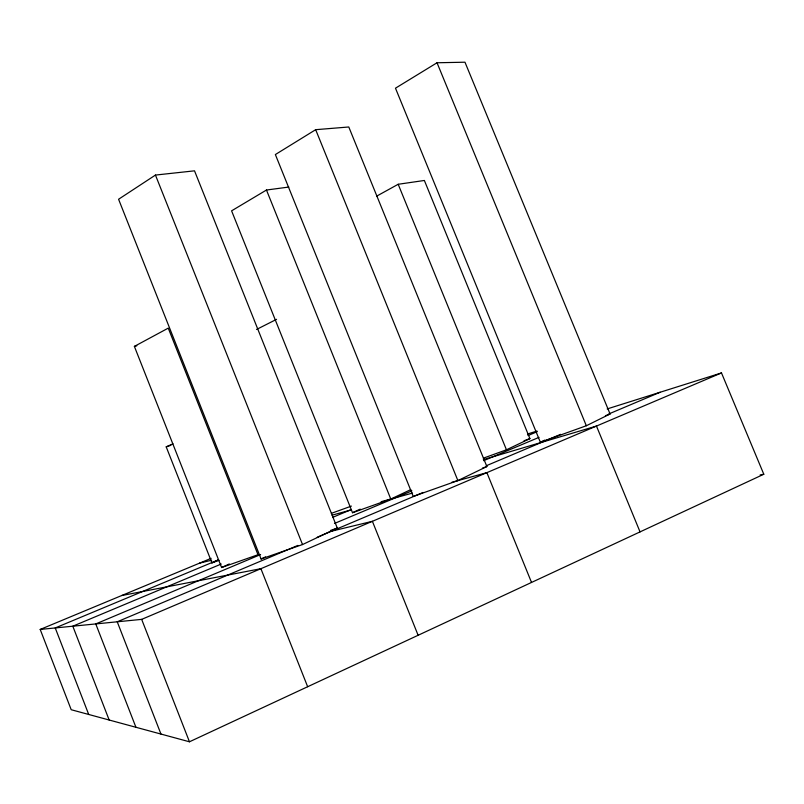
<?xml version="1.0" encoding="UTF-8"?>
<svg xmlns="http://www.w3.org/2000/svg" width="804" height="804" viewBox="0 0 804 804"><rect width="100%" height="100%" fill="white"/><g stroke="black" fill="none" stroke-linecap="round" stroke-linejoin="round"><path stroke-width="1.21" d="M155.453 175.071L118.58 199.251L261.089 558.991L302.525 544.559L337.298 528.067L194.518 170.83L155.453 175.071L302.525 544.559M315.671 129.685L275.37 154.549L413.226 496.42L457.888 480.601L486.872 466.541L348.785 126.982L315.671 129.685L457.888 480.601M437.024 62.762L395.478 88.189L540.368 442.26L586.337 425.748L610.075 413.99L464.973 62.209L437.024 62.762L586.337 425.748M288.817 187.051L266.466 190.025L231.592 210.839L352.514 512.721L390.784 499.043L410.824 489.616M376.764 196.086L398.191 184.277L424.371 180.468L529.916 438.622L506.46 449.808L483.345 458.169M134.379 346.393L168.247 328.132L257.994 554.72L221.602 567.524L134.379 346.393L136.821 345.79M256.536 329.459L276.566 319.339M540.368 442.26L544.831 440.089M261.089 558.991L265.621 556.86M352.514 512.721L360.212 509.133M211.14 558.328L40.2 629.442L71.204 709.721L189.463 741.79L763.8 474.239L721.489 372.925L607.171 408.934M221.602 567.524L229.321 563.966M219.01 560.338L211.934 562.87L166.207 446.863L172.971 443.798M211.934 562.87L218.376 559.946M40.2 629.442L141.665 619.371L721.489 372.925M287.631 549.745L117.233 621.793L160.951 734.052M288.767 549.273L297.882 545.413M317.238 537.233L423.155 492.45M486.35 465.727L560.579 434.341M608.718 413.99L660.124 392.251M260.607 554.549L95.766 623.924L135.926 727.268M334.474 523.464L411.879 490.882M483.576 460.702L539.012 437.376M221.231 564.036L72.802 626.205L109.163 720.012M332.916 517.263L351.308 509.555M528.007 435.547L537.213 431.698M218.236 559.926L55.235 627.944L88.711 714.465M524.047 440.753L529.916 438.622M331.369 513.344L351.388 506.098M605.402 415.688L610.075 413.99M482.43 468.119L486.872 466.541M330.494 530.459L337.298 528.067M166.207 446.863L170.89 445.285M527.494 434.039L536.992 431.044M483.325 459.627L596.467 426.06L640.044 531.886M332.092 515.173L351.348 509.877M381.116 501.706L412.522 493.073M451.888 482.259L486.882 472.641L531.524 582.438M199.613 563.132L211.623 560.217M329.851 531.595L372.393 521.304L418.12 635.271M121.685 595.543L260.908 568.689L307.651 686.727M760.142 474.933L763.8 474.239M398.191 184.277L506.46 449.808M266.466 190.025L390.784 499.043M141.665 619.371L189.463 741.79"/></g></svg>
